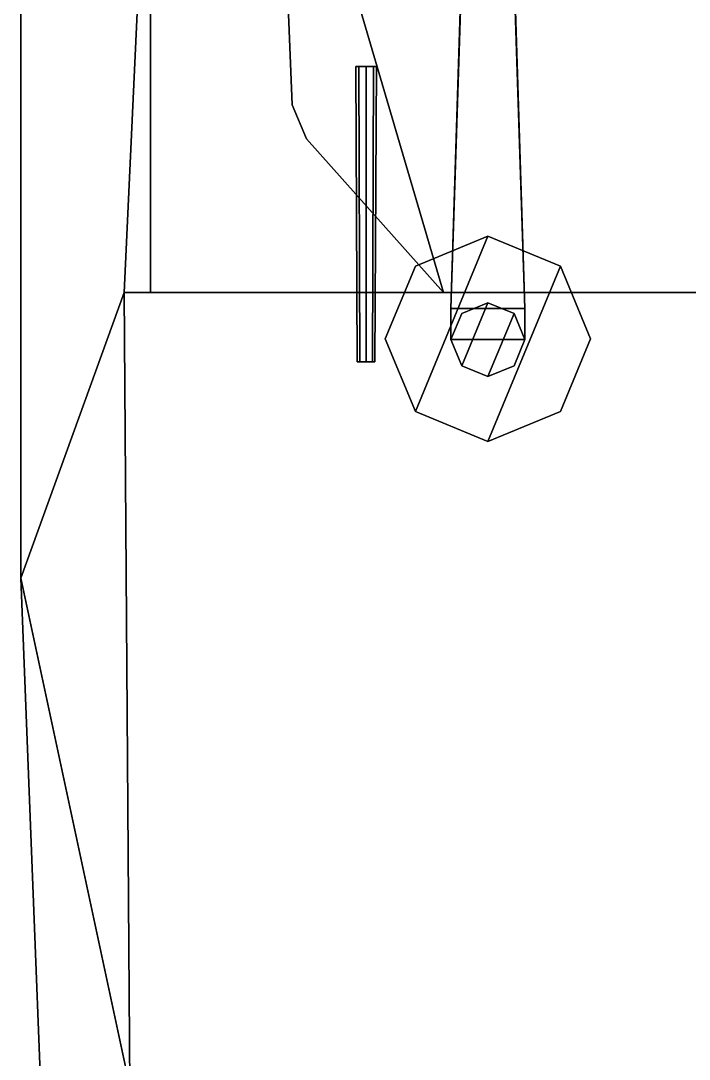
# Model space of a CAD drawing. Extents: x -13 to 13, y -77 to 74.
# Drawn here: x -13.42 to -4.36, y -21.76 to -7.69 of the extents above; entities that cross this region are included whole.
import ezdxf

# ---------------------------------------------------------------- set-up
doc = ezdxf.new("R2010")
doc.units = 0
doc.layers.get('0').update_dxf_attribs({"linetype": 'CONTINUOUS'})
doc.layers.add('GUN', color=1, linetype='CONTINUOUS')
doc.layers.add('SUPERSTRUCTURE', color=3, linetype='CONTINUOUS')

msp = doc.modelspace()

# ---------------------------------------------------------------- linework, layer by layer
for points in [[(-11.66, -3.69, 1.33), (-13.42, -4.53, 1.33), (-13.42, -15.24, 1.33), (-12.02, -11.37, 1.33)], [(-11.66, -3.69, 1.33), (-12.02, -11.37, 3.1), (-11.66, -11.37, 5.08), (-11.66, -3.69, 5.08)], [(-11.66, -3.69, 1.33), (-12.02, -11.37, 1.33), (-12.02, -11.37, 3.1), (-11.66, -3.69, 1.33)], [(-11.66, -3.69, 5.08), (-11.66, -11.37, 5.08), (11.66, -11.37, 5.08), (11.66, -3.69, 5.08)], [(-13.42, -4.53, 1.33), (-13.42, -4.53), (-13.42, -15.24), (-13.42, -15.24, 1.33)], [(-13.42, -15.24, 1.33), (-13.42, -15.24, 1.33), (-11.94, -22.13, 1.33), (-12.02, -11.37, 1.33)], [(11.94, -22.13, 3.19), (12.02, -11.37, 3.1), (-12.02, -11.37, 3.1), (-11.94, -22.13, 3.19)], [(-12.02, -11.37, 3.1), (-12.02, -11.37, 1.33), (-11.94, -22.13, 1.33), (-11.94, -22.13, 3.19)], [(-11.66, -11.37, 5.08), (-12.02, -11.37, 3.1), (12.02, -11.37, 3.1), (11.66, -11.37, 5.08)], [(-13.42, -15.24), (-12.97, -26.68), (-12.97, -26.68, 1.33), (-13.42, -15.24, 1.33)], [(-13.42, -15.24, 1.33), (-12.97, -26.68, 1.33), (-11.78, -27.17, 1.33), (-11.94, -22.13, 1.33)]]:
    msp.add_3dface(points)
at = {"layer": 'GUN'}
for points in [[(-8.86, -12.31, 6.19), (-8.825, -12.31, 6.275), (-8.839, -8.31, 6.289), (-8.88, -8.31, 6.19)], [(-8.825, -12.31, 6.105), (-8.86, -12.31, 6.19), (-8.88, -8.31, 6.19), (-8.839, -8.31, 6.091)], [(-8.825, -12.31, 6.275), (-8.74, -12.31, 6.31), (-8.74, -8.31, 6.33), (-8.839, -8.31, 6.289)], [(-8.74, -12.31, 6.07), (-8.825, -12.31, 6.105), (-8.839, -8.31, 6.091), (-8.74, -8.31, 6.05)], [(-8.74, -12.31, 6.31), (-8.655, -12.31, 6.275), (-8.641, -8.31, 6.289), (-8.74, -8.31, 6.33)], [(-8.655, -12.31, 6.105), (-8.74, -12.31, 6.07), (-8.74, -8.31, 6.05), (-8.641, -8.31, 6.091)], [(-8.655, -12.31, 6.275), (-8.62, -12.31, 6.19), (-8.6, -8.31, 6.19), (-8.641, -8.31, 6.289)], [(-8.62, -12.31, 6.19), (-8.655, -12.31, 6.105), (-8.641, -8.31, 6.091), (-8.6, -8.31, 6.19)], [(-8.62, -12.31, 6.19), (-8.825, -12.31, 6.275), (-8.86, -12.31, 6.19), (-8.655, -12.31, 6.105)], [(-8.655, -12.31, 6.105), (-8.86, -12.31, 6.19), (-8.825, -12.31, 6.105), (-8.74, -12.31, 6.07)], [(-8.655, -12.31, 6.275), (-8.74, -12.31, 6.31), (-8.825, -12.31, 6.275), (-8.62, -12.31, 6.19)]]:
    msp.add_3dface(points, dxfattribs=at)
at = {"layer": 'SUPERSTRUCTURE'}
for points in [[(-7.33, -3.23, 16.39), (-7.59, -11.59, 10.65), (-7.59, -11.59, 10.94), (-7.33, -3.5, 16.96)], [(-6.85, -3.23, 16.39), (-6.59, -11.59, 10.65), (-7.59, -11.59, 10.65), (-7.33, -3.23, 16.39)], [(-6.59, -11.59, 10.94), (-6.59, -11.59, 10.65), (-6.85, -3.23, 16.39), (-6.85, -3.5, 16.96)], [(-7.33, -3.5, 16.96), (-7.59, -11.59, 10.94), (-6.59, -11.59, 10.94), (-6.85, -3.5, 16.96)], [(-9.95, -3.69, 7.4), (-9.95, -3.69, 5.08), (-9.74, -8.83, 5.08), (-9.74, -8.83, 7.4)], [(-9.95, -3.69, 7.4), (-9.74, -8.83, 7.4), (-9.55, -9.29, 7.4), (-7.69, -11.37, 7.4)], [(7.69, -11.37, 7.4), (9.95, -3.69, 7.4), (-9.95, -3.69, 7.4), (-7.69, -11.37, 7.4)], [(-9.74, -8.83, 7.4), (-9.74, -8.83, 5.08), (-9.55, -9.29, 5.08), (-9.55, -9.29, 7.4)], [(-9.55, -9.29, 7.4), (-9.55, -9.29, 5.08), (-7.69, -11.37, 5.08), (-7.69, -11.37, 7.4)], [(-8.073, -11.017, 10.34), (-8.48, -12, 10.34), (-8.073, -12.983, 10.34), (-7.09, -10.61, 10.34)], [(-7.09, -10.61, 10.07), (-8.073, -11.017, 10.07), (-8.073, -11.017, 10.34), (-7.09, -10.61, 10.34)], [(-7.09, -10.61, 10.34), (-8.073, -12.983, 10.34), (-7.09, -13.39, 10.34), (-6.107, -11.017, 10.34)], [(-6.107, -11.017, 10.07), (-7.09, -10.61, 10.07), (-7.09, -10.61, 10.34), (-6.107, -11.017, 10.34)], [(-8.073, -11.017, 10.07), (-8.48, -12, 10.07), (-8.48, -12, 10.34), (-8.073, -11.017, 10.34)], [(-6.107, -11.017, 10.34), (-7.09, -13.39, 10.34), (-6.107, -12.983, 10.34), (-5.7, -12, 10.34)], [(-5.7, -12, 10.07), (-6.107, -11.017, 10.07), (-6.107, -11.017, 10.34), (-5.7, -12, 10.34)], [(7.69, -11.37, 5.08), (7.69, -11.37, 7.4), (-7.69, -11.37, 7.4), (-7.69, -11.37, 5.08)], [(-7.444, -11.656, 14.44), (-7.59, -12.01, 14.44), (-7.444, -12.364, 14.44), (-7.09, -11.51, 14.44)], [(-7.09, -11.51, 3.1), (-7.444, -11.656, 3.1), (-7.444, -11.656, 14.44), (-7.09, -11.51, 14.44)], [(-7.09, -11.51, 14.44), (-7.444, -12.364, 14.44), (-7.09, -12.51, 14.44), (-6.736, -11.656, 14.44)], [(-6.736, -11.656, 3.1), (-7.09, -11.51, 3.1), (-7.09, -11.51, 14.44), (-6.736, -11.656, 14.44)], [(-7.59, -11.59, 10.94), (-7.59, -12.01, 10.94), (-6.59, -12.01, 10.94), (-6.59, -11.59, 10.94)], [(-7.59, -11.59, 10.65), (-7.59, -12.01, 10.65), (-7.59, -12.01, 10.94), (-7.59, -11.59, 10.94)], [(-7.444, -11.656, 3.1), (-7.59, -12.01, 3.1), (-7.59, -12.01, 14.44), (-7.444, -11.656, 14.44)], [(-6.736, -11.656, 14.44), (-7.09, -12.51, 14.44), (-6.736, -12.364, 14.44), (-6.59, -12.01, 14.44)], [(-6.59, -12.01, 3.1), (-6.736, -11.656, 3.1), (-6.736, -11.656, 14.44), (-6.59, -12.01, 14.44)], [(-6.59, -12.01, 10.94), (-6.59, -12.01, 10.65), (-6.59, -11.59, 10.65), (-6.59, -11.59, 10.94)], [(-8.48, -12, 10.07), (-8.073, -12.983, 10.07), (-8.073, -12.983, 10.34), (-8.48, -12, 10.34)], [(-7.59, -12.01, 10.94), (-7.59, -12.01, 10.65), (-6.59, -12.01, 10.65), (-6.59, -12.01, 10.94)], [(-7.59, -12.01, 3.1), (-7.444, -12.364, 3.1), (-7.444, -12.364, 14.44), (-7.59, -12.01, 14.44)], [(-6.736, -12.364, 3.1), (-6.59, -12.01, 3.1), (-6.59, -12.01, 14.44), (-6.736, -12.364, 14.44)], [(-6.107, -12.983, 10.07), (-5.7, -12, 10.07), (-5.7, -12, 10.34), (-6.107, -12.983, 10.34)], [(-7.444, -12.364, 3.1), (-7.09, -12.51, 3.1), (-7.09, -12.51, 14.44), (-7.444, -12.364, 14.44)], [(-7.09, -12.51, 3.1), (-6.736, -12.364, 3.1), (-6.736, -12.364, 14.44), (-7.09, -12.51, 14.44)], [(-8.073, -12.983, 10.07), (-7.09, -13.39, 10.07), (-7.09, -13.39, 10.34), (-8.073, -12.983, 10.34)], [(-7.09, -13.39, 10.07), (-6.107, -12.983, 10.07), (-6.107, -12.983, 10.34), (-7.09, -13.39, 10.34)]]:
    msp.add_3dface(points, dxfattribs=at)

doc.saveas('drawing.dxf')
